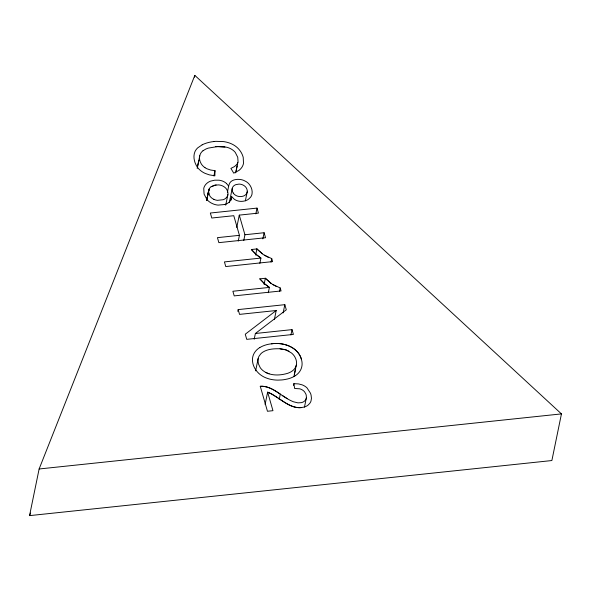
<?xml version="1.0" encoding="UTF-8"?>
<svg xmlns="http://www.w3.org/2000/svg" width="591" height="591" viewBox="0 0 591 591"><rect width="100%" height="100%" fill="white"/><g stroke="black" fill="none" stroke-linecap="round" stroke-linejoin="round"><path stroke-width="0.89" d="M204.981 167.652A12.485 9.715 11.6 0 0 207.042 168.812L210.684 170.038L214.991 170.651L214.873 175.815L209.236 174.833L205.158 173.392A18.203 14.169 11.6 0 1 201.642 171.383A18.484 14.383 11.6 0 1 197.342 167.164C194.343 162.732 192.777 156.659 194.986 151.569A18.484 14.383 11.6 0 1 197.778 147.809L202.203 144.81M227.402 192.26L228.894 185.035L229.862 182.878A9.013 7.011 11.6 0 1 231.413 181.245A9.678 7.528 11.6 0 1 234.952 179.716L236.134 179.494A13.94 10.852 11.6 0 1 237.811 179.361L239.658 179.42A11.355 8.835 11.6 0 1 243.758 180.403L245.967 181.511A12.285 9.559 11.6 0 1 248.796 183.779C251.271 186.52 252.689 190.413 252.01 194.092A12.61 9.811 11.6 0 1 250.451 197.357L248.538 199.197A11.517 8.961 11.6 0 1 245.073 200.837L243.913 201.103A13.586 10.572 11.6 0 1 242.273 201.317A11.229 8.739 11.6 0 1 240.692 201.354L239.924 201.302A9.308 7.247 11.6 0 1 234.302 199.226L231.716 196.707L230.763 199.957A11.665 9.079 11.6 0 1 228.724 202.477A12.079 9.397 11.6 0 1 224.794 204.493M213.853 199.322A8.961 6.974 11.6 0 0 217.422 200.342L223.176 199.721A9.146 7.114 11.6 0 0 226.021 197.992L226.301 197.697A10.306 8.015 11.6 0 0 227.033 196.751A9.449 7.351 11.6 0 0 227.971 193.545L227.86 192.356A12.47 9.707 11.6 0 0 227.542 191.129L226.848 189.622A9.064 7.055 11.6 0 0 224.218 186.882L223.834 186.63A10.077 7.846 11.6 0 0 222.593 185.958A9.131 7.107 11.6 0 0 218.567 184.902L214.636 185.197L211.172 186.697A8.481 6.597 11.6 0 0 209.111 189.068L208.549 192.356L209.849 195.968A9.175 7.144 11.6 0 0 212.627 198.65A9.87 7.683 11.6 0 0 213.44 199.115L213.853 199.322M209.111 189.068L208.557 191.07L208.808 193.678M206.68 200.253L208.63 190.561M29.55 515.625L39.124 468.981L194.823 75.375L561.45 413.899L551.876 460.544L29.55 515.625L30.569 513.047M194.454 77.17L194.823 75.375M197.431 167.172L198.827 160.375M197.18 168.428L199.758 155.825M206.754 200.083L208.911 189.556L206.739 200.179M213.912 175.919L214.991 170.651M225.71 205.195L227.875 194.668M229.308 202.647L232.189 188.61M236.119 170.976L237.146 165.975M230.992 200.216L231.716 196.707M236.747 227.483L239.281 215.124L258.444 213.1L257.004 208.106L210.344 213.026L211.785 218.02L233.777 215.7L239.429 235.329L238.247 241.098M245.368 200.807L247.164 192.038M243.758 240.515L244.94 234.753L239.281 215.124M255.822 213.876L257.004 208.106M237.804 311.346L238.166 309.595L284.825 304.675L286.303 309.795L255.378 333.494L254.196 339.264M255.637 255.076L256.893 248.937L251.36 249.52L256.066 254.396L260.934 258.068L259.848 263.35M262.84 238.867L264.103 232.728L244.94 234.753M264.088 284.411L265.352 278.272L259.811 278.856L264.517 283.739L269.393 287.403L268.307 292.693M271.033 262.131L271.757 258.622L264.332 255.157A32.49 25.287 11.6 0 1 262.345 253.805L256.893 248.937L262.345 253.805M255.63 370.86L258.149 358.582M279.491 291.466L280.208 287.957L272.783 284.5A32.475 25.273 11.6 0 1 270.796 283.141M274.35 319.583L276.211 310.519L239.547 314.382L238.166 309.595M283.133 312.912L284.825 304.675M265.108 404.436L267.627 392.158L271.542 393.931L277.386 397.64M290.935 334.898L292.02 329.63L255.378 333.494M279.218 399.405L280.297 394.138C274.364 390.245 267.723 385.62 260.262 386.3L267.457 411.262L272.961 410.679L267.627 392.158C279.898 396.812 291.075 411.809 305.643 406.556A12.212 9.508 11.6 0 0 308.081 405.086L309.654 403.49A12.884 10.025 11.6 0 0 310.984 401.082L311.457 398.312L311.08 395.172A24.852 19.34 11.6 0 0 310.467 393.192L306.988 387.859A12.95 10.077 11.6 0 0 304.978 386.285A12.411 9.663 11.6 0 0 302.016 384.815L298.588 383.928L293.875 383.662L293.513 385.413M294.377 374.539L295.389 369.597M304.454 407.169L306.367 397.824M235.676 172.882L237.855 162.362M293.904 376.63L296.283 365.208M276.211 310.519L245.258 334.218L246.735 339.345L293.395 334.425L292.02 329.63M203.016 150.735L205.668 149.146A23.64 18.395 11.6 0 1 208.372 148.097L217.968 146.479L226.663 147.225A14.081 10.963 11.6 0 1 233.068 150.262A13.379 10.409 11.6 0 1 235.321 152.493L237.737 157.265L238.047 161.594A11.17 8.688 11.6 0 1 237.412 163.448A10.394 8.089 11.6 0 1 236.777 164.468L234.435 166.603L230.904 168.391L233.755 173.163L238.882 170.452A17.796 13.852 11.6 0 0 242.236 166.721A17.538 13.645 11.6 0 0 243.492 163.338L243.233 157.516A27.511 21.409 11.6 0 0 242.857 156.194A24.083 18.742 11.6 0 0 237.619 147.935A19.68 15.314 11.6 0 0 229.707 143.111L228.252 142.63A23.958 18.646 11.6 0 0 223.583 141.596L215.937 141.345A37.861 29.469 11.6 0 0 214.134 141.493M295.456 375.632L294.281 376.356A27.053 21.054 11.6 0 1 287.337 379.03L284.108 379.666A36.103 28.095 11.6 0 1 281.501 379.961L278.036 380.109A29.21 22.731 11.6 0 1 275.495 380.013A26.469 20.604 11.6 0 1 269.016 378.912L266.024 377.9A20.013 15.573 11.6 0 1 258.636 373.231A24.305 18.919 11.6 0 1 253.118 364.359A27.134 21.121 11.6 0 1 252.793 363.044L252.505 361.108A22.133 17.228 11.6 0 1 253.546 354.489A21.52 16.747 11.6 0 1 259.796 347.545M211.172 186.697L216.129 184.946M259.818 347.567L260.417 347.22A27.533 21.424 11.6 0 1 271.439 343.814C283.769 341.827 299.556 347.574 301.861 361.234A23.396 18.21 11.6 0 1 301.986 365.556L301.772 366.745A22.392 17.427 11.6 0 1 300.797 369.604A20.988 16.334 11.6 0 1 295.463 375.64M224.802 204.493L218.145 205.114A13.438 10.453 11.6 0 1 213.336 203.984L212.029 203.4A15.617 12.152 11.6 0 1 210.13 202.329A14.347 11.17 11.6 0 1 206.983 199.595L204.08 194.129L203.755 188.389A14.295 11.126 11.6 0 1 205.203 185.168A15.469 12.042 11.6 0 1 206.392 183.764L207.308 182.951A13.541 10.542 11.6 0 1 210.625 181.112L214.784 180.174L219.098 180.203A11.222 8.732 11.6 0 1 226.552 183.528M260.262 386.3C272.695 385.701 281.353 396.583 292.028 401.178A20.094 15.639 11.6 0 0 293.631 401.828L297.96 402.863L301.314 402.656A7.801 6.073 11.6 0 0 304.55 401.045L304.801 400.801A9.064 7.055 11.6 0 0 305.481 399.996A8.385 6.523 11.6 0 0 306.411 397.484L306.234 395.283A13.423 10.446 11.6 0 0 305.857 394.079L304.638 391.944A8.385 6.523 11.6 0 0 301.713 389.587A8.193 6.375 11.6 0 0 299.615 388.797L294.643 388.486L293.875 383.662M239.429 235.329L217.436 237.648L218.877 242.65L265.536 237.73L264.103 232.728M39.124 468.981L561.45 413.899M271.446 343.822C283.163 342.056 297.894 346.799 301.417 359.298M215.656 146.642L224.957 146.886M301.336 407.635C292.508 408.492 285.047 402.508 278.029 398.075M280.038 348.779C274.187 348.609 267.863 348.919 262.788 352.17A15.772 12.278 11.6 0 0 260.601 354.061L259.035 356.233A14.864 11.561 11.6 0 0 257.957 359.816L258.4 363.775L260.225 367.654A14.775 11.495 11.6 0 0 263.268 370.83C270.08 375.972 279.469 375.691 287.315 373.423A20.722 16.127 11.6 0 0 290.432 372.123L291.348 371.599A15.285 11.894 11.6 0 0 295.736 366.871A15.913 12.381 11.6 0 0 296.224 360.347A18.942 14.745 11.6 0 0 295.663 358.589L294.754 356.757A15.905 12.374 11.6 0 0 291.518 353.019L286.288 349.975L280.038 348.779L284.988 349.569L288.969 351.224M269.141 373.859L265.98 372.544M268.211 257.314L264.332 255.157M276.669 286.65L272.783 284.5M287.374 398.711L282.239 395.46M226.53 183.542L228.665 186.121M251.36 249.52L256.405 254.699L260.934 258.068L224.425 261.916L225.762 266.548L272.614 261.614L271.757 258.622M259.811 278.856L264.864 284.042L269.393 287.403L232.884 291.252L234.213 295.892L281.072 290.949L280.208 287.957M233.216 193.013L232.485 191.499A10.786 8.392 11.6 0 1 232.219 190.494L232.145 188.913A7.38 5.74 11.6 0 1 233.401 186.224A7.166 5.578 11.6 0 1 235.861 184.651L238.83 184.119A7.003 5.452 11.6 0 1 240.256 184.193L240.951 184.318A7.033 5.474 11.6 0 1 242.65 184.88L242.982 185.035A8.451 6.575 11.6 0 1 243.64 185.389A7.55 5.873 11.6 0 1 246.358 188.019L246.787 188.928A10.054 7.823 11.6 0 1 247.097 189.896L247.245 191.152M203.016 150.735A12.692 9.877 11.6 0 0 200.275 154.207A15.891 12.367 11.6 0 0 199.928 160.855A17.656 13.741 11.6 0 0 200.283 161.882L201.213 163.781A13.105 10.202 11.6 0 0 204.974 167.652M202.181 144.78A33.148 25.797 11.6 0 1 214.141 141.515M233.209 193.013A7.314 5.688 11.6 0 0 235.728 195.34A8.052 6.272 11.6 0 0 236.385 195.687A7.07 5.504 11.6 0 0 240.219 196.574L240.958 196.544A8.954 6.974 11.6 0 0 242.096 196.404L242.812 196.242A7.269 5.659 11.6 0 0 245.693 194.661A8.34 6.486 11.6 0 0 246.321 193.937A7.506 5.844 11.6 0 0 247.252 191.152M270.796 283.141L265.352 278.272L270.796 283.141"/></g></svg>
